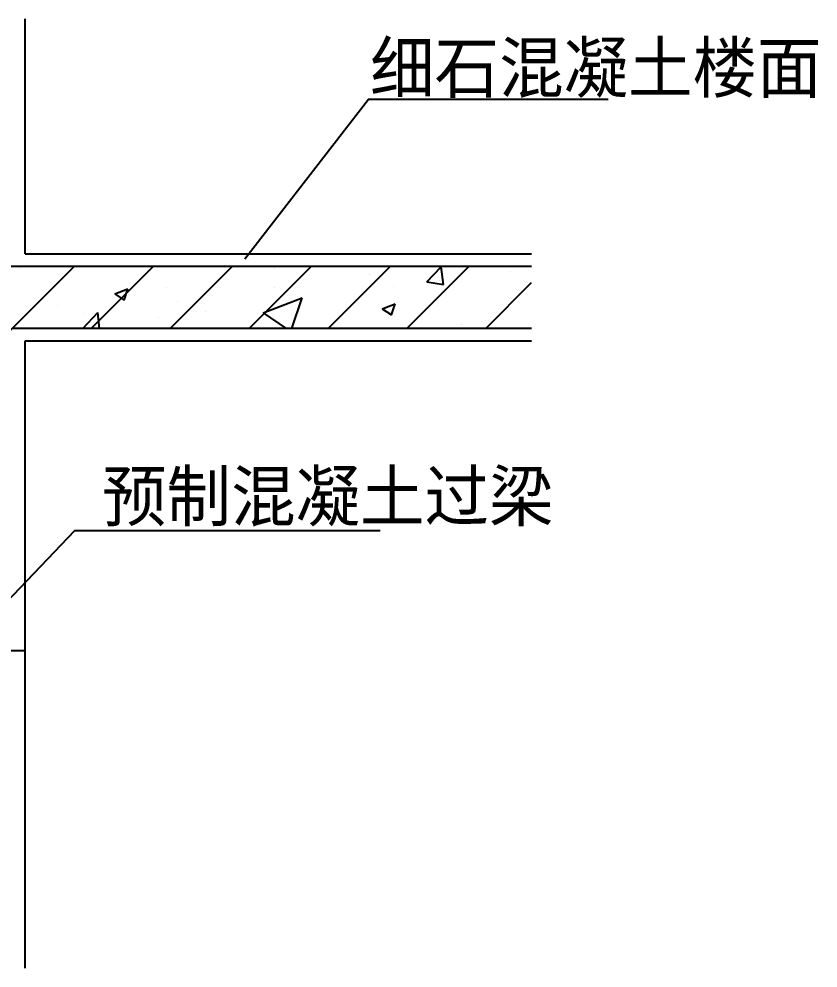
# Model space of a CAD drawing. Header units: metres. Extents: x 9633 to 11738, y -1106 to 2691.
# Drawn here: x 10449 to 11738, y 927 to 2457 of the extents above; entities that cross this region are included whole.
import ezdxf

# ---------------------------------------------------------------- set-up
doc = ezdxf.new("R2010")
doc.units = ezdxf.units.M
for name, color, linetype in [('ZZ-1', 255, 'Continuous'), ('ZZ-3', 3, 'Continuous'), ('ZZ-5', 6, 'Continuous'), ('ZZ-6', 7, 'Continuous'), ('ZZ-7', 7, 'Continuous')]:
    doc.layers.add(name, color=color, linetype=linetype)

# ---------------------------------------------------------------- blocks, each defined once
blk = doc.blocks.new('X4')
for p, q in [((5767.07, 4537.15), (5790.43, 4561.5)), ((5793.75, 4533), (5790.44, 4561.5)), ((5035.17, 4548.49), (5035.17, 4548.49)), ((5110.27, 4558.38), (5110.27, 4558.38)), ((5522.03, 4558.99), (5522.03, 4558.99)), ((5675.17, 4548.85), (5675.17, 4548.85)), ((5901.34, 4554.6), (5901.34, 4554.6)), ((4907.59, 4542.28), (4907.59, 4542.28)), ((5347.08, 4528.96), (5347.08, 4528.96)), ((5712.62, 4529.75), (5712.62, 4529.75)), ((5767.07, 4537.15), (5793.75, 4533.01)), ((5787.72, 4539.64), (5787.72, 4539.64)), ((5264.06, 4517.99), (5285.07, 4526.06)), ((5264.06, 4517.99), (5278.99, 4507.93)), ((5278.99, 4507.92), (5285.07, 4526.05)), ((5521.14, 4527.73), (5521.14, 4527.73)), ((5172.12, 4498.93), (5172.12, 4498.93)), ((5365.32, 4505.23), (5365.32, 4505.23)), ((5523.16, 4504.81), (5523.16, 4504.81)), ((5695.2, 4493.97), (5716.21, 4502.03)), ((5710.13, 4483.9), (5716.21, 4502.03)), ((5213.79, 4486.03), (5213.79, 4486.03)), ((5409.54, 4489.85), (5409.54, 4489.85)), ((5695.2, 4493.97), (5710.13, 4483.9)), ((4899.48, 4462.65), (4908.51, 4473.41)), ((4911.98, 4454.6), (4908.51, 4473.41)), ((4997.17, 4468.9), (4997.17, 4468.9)), ((5334.43, 4479.96), (5334.43, 4479.96)), ((5823.05, 4468.19), (5823.05, 4468.19)), ((4899.48, 4455.7), (4911.98, 4454.61)), ((5059.76, 4464.9), (5059.76, 4464.9)), ((4903.94, 4442.41), (4903.94, 4442.41)), ((4907.62, 4451.54), (4907.62, 4451.54)), ((5031.35, 4440.06), (5031.35, 4440.06)), ((5067.77, 4444.77), (5067.77, 4444.77)), ((4956.25, 4430.17), (4956.25, 4430.17)), ((5012, 4421.23), (5033, 4429.3)), ((5026.92, 4411.17), (5033.01, 4429.29)), ((4970.88, 4411.24), (4970.88, 4411.24)), ((5012, 4421.23), (5026.92, 4411.17)), ((5056.11, 4365.04), (5056.11, 4365.04))]:
    blk.add_line(p, q)
blk = doc.blocks.new('X3')
for p, q in [((4899.48, 4390.37), (5071.39, 4562.27)), ((4899.48, 4517.65), (4944.11, 4562.27)), ((4998.67, 4362.27), (5198.67, 4562.27)), ((5225.95, 4462.27), (5325.95, 4562.27)), ((5353.23, 4462.27), (5453.23, 4562.27)), ((5480.51, 4462.27), (5580.51, 4562.27)), ((5607.79, 4462.27), (5707.79, 4562.27)), ((5735.07, 4462.27), (5835.07, 4562.27)), ((5110.27, 4558.38), (5110.27, 4558.38)), ((5862.35, 4462.27), (5936.13, 4536.06)), ((5503.14, 4487.21), (5566.15, 4511.4)), ((5549.67, 4462.27), (5566.16, 4511.39)), ((5212.27, 4462.27), (5236.6, 4487.63)), ((5239.55, 4462.27), (5236.6, 4487.62)), ((5503.14, 4487.21), (5540.1, 4462.27)), ((4933.97, 4444.77), (4933.97, 4444.77))]:
    blk.add_line(p, q)

msp = doc.modelspace()

# ---------------------------------------------------------------- linework, layer by layer
at = {"layer": 'ZZ-1'}
for p, q in [((11275.81, 2057.88), (10239.16, 2057.88)), ((11275.81, 1957.88), (10439.16, 1957.88))]:
    msp.add_line(p, q, dxfattribs=at)
at = {"layer": 'ZZ-3'}
for points in [[(10813.46, 2070.16), (11012.57, 2327.65), (11399.07, 2327.65)], [(10407.14, 1493.85), (10539.38, 1632.15), (11031.71, 1632.15)]]:
    msp.add_lwpolyline(points, dxfattribs=at)
at = {"layer": 'ZZ-5'}
for p, q in [((10459.16, 2077.88), (10459.16, 2456.71)), ((10459.16, 2077.88), (11275.81, 2077.88)), ((10459.16, 1937.88), (11275.81, 1937.88)), ((10459.16, 926.67), (10459.16, 1937.88)), ((10459.16, 1437.88), (10149.16, 1437.88))]:
    msp.add_line(p, q, dxfattribs=at)

# ---------------------------------------------------------------- block references
at = {"layer": 'ZZ-7'}
for name in ['X3', 'X4']:
    msp.add_blockref(name, (5339.68, -2504.39), dxfattribs=at)

# ---------------------------------------------------------------- texts
at = {"layer": 'ZZ-6'}
for s, p in [('细石混凝土楼面', (11015.23, 2338.28)), ('预制混凝土过梁', (10583.1, 1647.3))]:
    msp.add_text(s, height=80, dxfattribs=at).set_placement(p)

doc.saveas('drawing.dxf')
